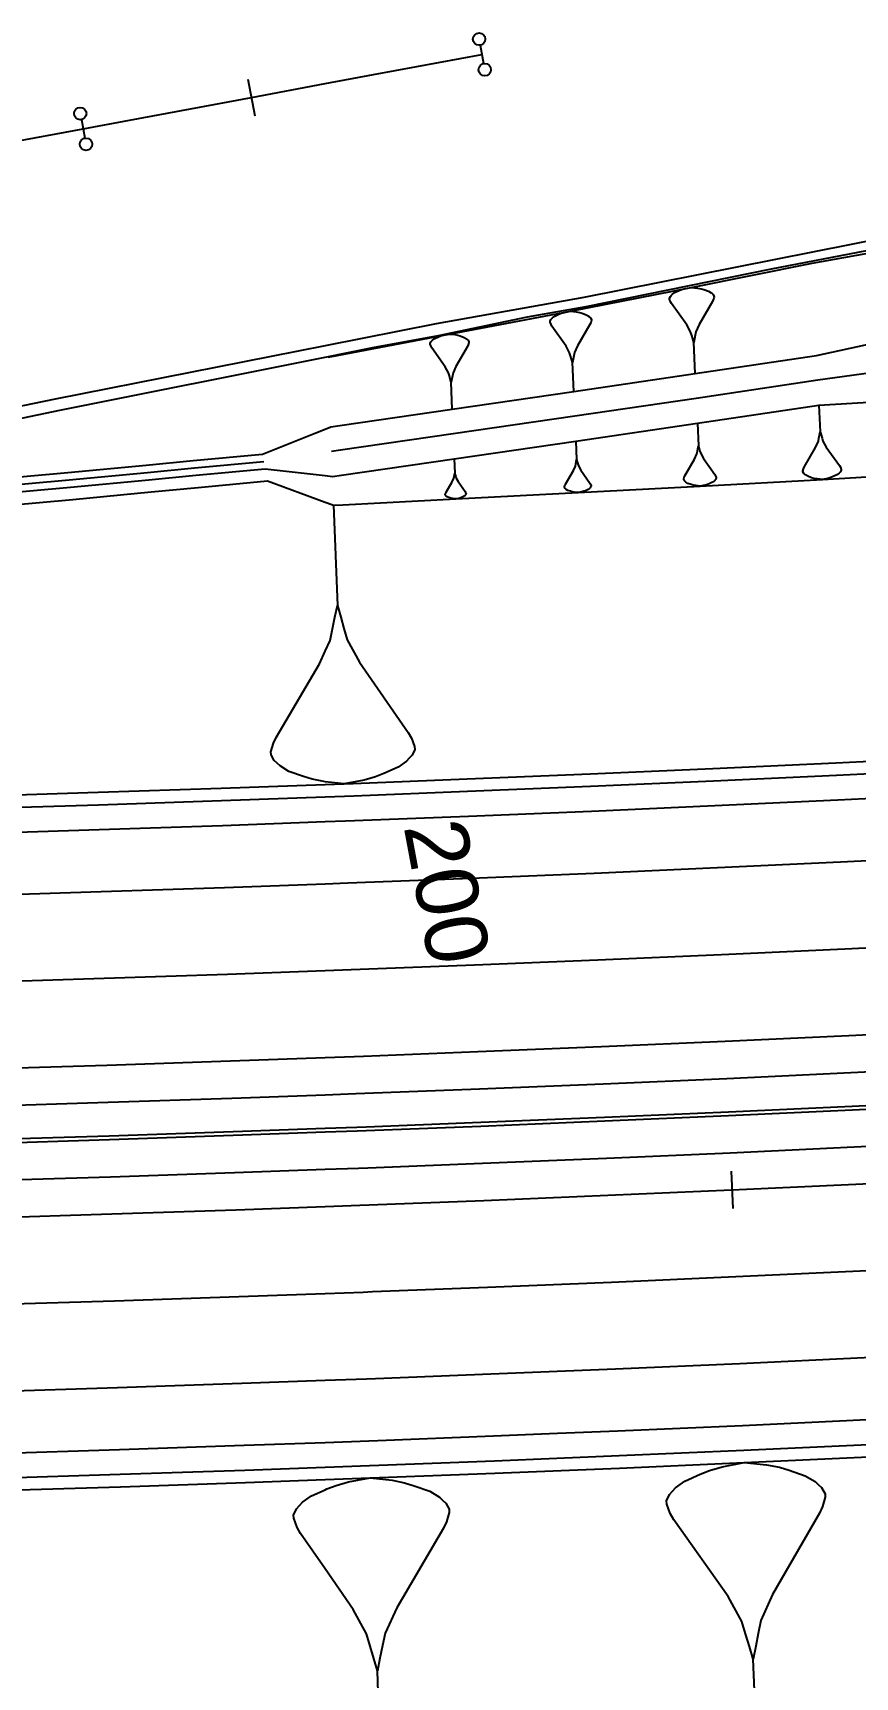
# Model space of a CAD drawing. Extents: x 389565 to 391267, y 804651 to 804848.
# Drawn here: x 390488.2 to 390521.3, y 804690.2 to 804756.4 of the extents above; entities that cross this region are included whole.
import ezdxf
from ezdxf.enums import TextEntityAlignment as Align

# ---------------------------------------------------------------- set-up
doc = ezdxf.new("R2010")
doc.units = 0
doc.layers.get('0').update_dxf_attribs({"linetype": 'CONTINUOUS'})
doc.styles.add('ARIAL', font='ARIAL.FON')

msp = doc.modelspace()

# ---------------------------------------------------------------- linework, layer by layer
at = {"color": 1}
for p, q in [((390506.2452, 804755.9474), (390506.3848, 804755.2006)), ((390490.1818, 804752.9447), (390490.3214, 804752.1978)), ((390500, 804740.4746), (390500.2232, 804740.5641)), ((390497.6817, 804738.383), (390500, 804737.5315)), ((390500, 804738.5997), (390500.2976, 804738.5657))]:
    msp.add_line(p, q, dxfattribs=at)
at = {"color": 3}
for p, q in [((390496.8929, 804754.5757), (390497.1685, 804753.1013)), ((390516.3526, 804710.5595), (390516.42, 804709.061))]:
    msp.add_line(p, q, dxfattribs=at)
at = {"color": 7}
for p, q in [((390513.9728, 804745.8955), (390514.077, 804745.9719)), ((390514.077, 804745.9719), (390514.2528, 804746.0516)), ((390514.2528, 804746.0516), (390514.3586, 804746.0922)), ((390514.3586, 804746.0922), (390514.5002, 804746.1345)), ((390514.5002, 804746.1345), (390514.7493, 804746.1815)), ((390514.7493, 804746.1815), (390515.0015, 804746.157)), ((390515.0015, 804746.157), (390515.1463, 804746.1277)), ((390515.1463, 804746.1277), (390515.2554, 804746.0967)), ((390515.2554, 804746.0967), (390515.4376, 804746.0331)), ((390515.4376, 804746.0331), (390515.5483, 804745.9664)), ((390515.5483, 804745.9664), (390515.5857, 804745.9322)), ((390513.8719, 804745.7474), (390513.9045, 804745.8206)), ((390513.8735, 804745.7116), (390513.8719, 804745.7474)), ((390513.9141, 804745.6058), (390513.8735, 804745.7116)), ((390513.9045, 804745.8206), (390513.9386, 804745.858)), ((390513.9532, 804745.5358), (390513.9141, 804745.6058)), ((390513.9386, 804745.858), (390513.9728, 804745.8955)), ((390514.5663, 804744.6665), (390513.9532, 804745.5358)), ((390515.6002, 804745.6099), (390515.0676, 804744.689)), ((390515.5857, 804745.9322), (390515.6231, 804745.898)), ((390515.6328, 804745.6831), (390515.6002, 804745.6099)), ((390515.6231, 804745.898), (390515.6621, 804745.828)), ((390515.6637, 804745.7922), (390515.6328, 804745.6831)), ((390515.6621, 804745.828), (390515.6637, 804745.7922)), ((390509.0596, 804744.817), (390509.0901, 804744.885)), ((390509.061, 804744.7837), (390509.0596, 804744.817)), ((390509.0986, 804744.6852), (390509.061, 804744.7837)), ((390509.0901, 804744.885), (390509.122, 804744.9197)), ((390509.1347, 804744.62), (390509.0986, 804744.6852)), ((390509.122, 804744.9197), (390509.1539, 804744.9545)), ((390509.1539, 804744.9545), (390509.251, 804745.0253)), ((390509.251, 804745.0253), (390509.4147, 804745.099)), ((390509.4147, 804745.099), (390509.5132, 804745.1366)), ((390509.5132, 804745.1366), (390509.645, 804745.1756)), ((390509.645, 804745.1756), (390509.8768, 804745.2188)), ((390509.8768, 804745.2188), (390510.1114, 804745.1954)), ((390510.1114, 804745.1954), (390510.246, 804745.1677)), ((390510.667, 804744.6851), (390510.1694, 804743.8297)), ((390510.246, 804745.1677), (390510.3474, 804745.1387)), ((390510.3474, 804745.1387), (390510.5167, 804745.0791)), ((390510.5167, 804745.0791), (390510.6195, 804745.0168)), ((390510.6195, 804745.0168), (390510.6542, 804744.9849)), ((390510.6542, 804744.9849), (390510.689, 804744.953)), ((390510.6974, 804744.7531), (390510.667, 804744.6851)), ((390510.689, 804744.953), (390510.7251, 804744.8878)), ((390510.7265, 804744.8545), (390510.6974, 804744.7531)), ((390510.7251, 804744.8878), (390510.7265, 804744.8545)), ((390514.7224, 804744.3865), (390514.5663, 804744.6665)), ((390515.0676, 804744.689), (390514.9373, 804744.3961)), ((390504.232, 804743.9265), (390504.2607, 804743.9902)), ((390504.2607, 804743.9902), (390504.2907, 804744.0227)), ((390504.2907, 804744.0227), (390504.3207, 804744.0551)), ((390504.3207, 804744.0551), (390504.4118, 804744.1213)), ((390504.4118, 804744.1213), (390504.5654, 804744.19)), ((390504.5654, 804744.19), (390504.6578, 804744.2249)), ((390504.6578, 804744.2249), (390504.7814, 804744.2612)), ((390504.7814, 804744.2612), (390504.9987, 804744.3011)), ((390504.9987, 804744.3011), (390505.2185, 804744.2786)), ((390505.2185, 804744.2786), (390505.3446, 804744.2524)), ((390505.3446, 804744.2524), (390505.4395, 804744.2249)), ((390505.4395, 804744.2249), (390505.5981, 804744.1688)), ((390505.5981, 804744.1688), (390505.6943, 804744.1101)), ((390505.6943, 804744.1101), (390505.7267, 804744.0801)), ((390505.7267, 804744.0801), (390505.7592, 804744.0501)), ((390505.7592, 804744.0501), (390505.7929, 804743.9889)), ((390505.7929, 804743.9889), (390505.7942, 804743.9577)), ((390509.7031, 804743.8099), (390509.1347, 804744.62)), ((390514.7647, 804744.2449), (390514.7224, 804744.3865)), ((390514.8069, 804744.1032), (390514.7647, 804744.2449)), ((390514.8492, 804743.9616), (390514.8069, 804744.1032)), ((390514.8785, 804744.1065), (390514.8492, 804743.9616)), ((390514.9056, 804742.7085), (390514.8492, 804743.9616)), ((390514.9079, 804744.2513), (390514.8785, 804744.1065)), ((390514.9373, 804744.3961), (390514.9079, 804744.2513)), ((390504.2333, 804743.8953), (390504.232, 804743.9265)), ((390504.2682, 804743.8029), (390504.2333, 804743.8953)), ((390504.3019, 804743.7417), (390504.2682, 804743.8029)), ((390504.8326, 804742.9812), (390504.3019, 804743.7417)), ((390505.738, 804743.7991), (390505.2697, 804742.9987)), ((390505.7667, 804743.8628), (390505.738, 804743.7991)), ((390505.7942, 804743.9577), (390505.7667, 804743.8628)), ((390509.8476, 804743.5491), (390509.7031, 804743.8099)), ((390509.8866, 804743.4172), (390509.8476, 804743.5491)), ((390509.9256, 804743.2854), (390509.8866, 804743.4172)), ((390510.0199, 804743.4229), (390509.9922, 804743.2882)), ((390510.0475, 804743.5575), (390510.0199, 804743.4229)), ((390510.1694, 804743.8297), (390510.0475, 804743.5575)), ((390504.9675, 804742.7365), (390504.8326, 804742.9812)), ((390505.0037, 804742.6128), (390504.9675, 804742.7365)), ((390505.1548, 804742.744), (390505.1286, 804742.6178)), ((390505.2697, 804742.9987), (390505.1548, 804742.744)), ((390509.9646, 804743.1536), (390509.9256, 804743.2854)), ((390509.9922, 804743.2882), (390509.9646, 804743.1536)), ((390510.0141, 804741.9878), (390509.9646, 804743.1536)), ((390505.0399, 804742.4892), (390505.0037, 804742.6128)), ((390505.0761, 804742.3656), (390505.0399, 804742.4892)), ((390505.1024, 804742.4917), (390505.0761, 804742.3656)), ((390505.1198, 804741.273), (390505.0761, 804742.3656)), ((390505.1286, 804742.6178), (390505.1024, 804742.4917)), ((390519.8892, 804741.4374), (390519.9406, 804740.3561)), ((390514.9955, 804740.7105), (390515.0367, 804739.7949)), ((390510.099, 804739.9896), (390510.1309, 804739.2397)), ((390519.8655, 804739.981), (390519.8905, 804740.106)), ((390519.8905, 804740.106), (390519.9156, 804740.2311)), ((390519.9156, 804740.2311), (390519.9406, 804740.3561)), ((390519.9406, 804740.3561), (390519.9773, 804740.234)), ((390519.9773, 804740.234), (390520.0141, 804740.1119)), ((390520.0141, 804740.1119), (390520.0509, 804739.9898)), ((390520.0509, 804739.9898), (390520.1862, 804739.7485)), ((390514.8772, 804739.2635), (390514.9724, 804739.4775)), ((390514.9724, 804739.4775), (390514.9938, 804739.5833)), ((390514.9938, 804739.5833), (390515.0153, 804739.6891)), ((390515.0153, 804739.6891), (390515.0367, 804739.7949)), ((390515.0367, 804739.7949), (390515.0676, 804739.6915)), ((390515.0676, 804739.6915), (390515.0985, 804739.588)), ((390515.0985, 804739.588), (390515.1293, 804739.4845)), ((390515.1293, 804739.4845), (390515.2434, 804739.28)), ((390519.2961, 804738.9322), (390519.7537, 804739.728)), ((390519.7537, 804739.728), (390519.8655, 804739.981)), ((390520.1862, 804739.7485), (390520.7172, 804738.9997)), ((390505.1998, 804739.2746), (390505.2231, 804738.6905)), ((390505.2091, 804738.6231), (390505.2231, 804738.6905)), ((390505.2231, 804738.6905), (390505.2425, 804738.6244)), ((390509.6791, 804738.2547), (390509.9992, 804738.8049)), ((390509.9992, 804738.8049), (390510.0776, 804738.9799)), ((390510.0776, 804738.9799), (390510.0954, 804739.0665)), ((390510.0954, 804739.0665), (390510.1131, 804739.1531)), ((390510.1131, 804739.1531), (390510.1309, 804739.2397)), ((390510.1309, 804739.2397), (390510.156, 804739.1549)), ((390510.156, 804739.1549), (390510.1811, 804739.0701)), ((390510.1811, 804739.0701), (390510.2061, 804738.9854)), ((390510.2061, 804738.9854), (390510.2991, 804738.8176)), ((390510.2991, 804738.8176), (390510.6647, 804738.2966)), ((390514.4881, 804738.5907), (390514.8772, 804739.2635)), ((390515.2434, 804739.28), (390515.6914, 804738.6448)), ((390519.2416, 804738.7748), (390519.2681, 804738.8689)), ((390519.2431, 804738.7439), (390519.2416, 804738.7748)), ((390519.2769, 804738.6836), (390519.2431, 804738.7439)), ((390519.2681, 804738.8689), (390519.2961, 804738.9322)), ((390519.3093, 804738.6541), (390519.2769, 804738.6836)), ((390520.701, 804738.6893), (390520.6112, 804738.6231)), ((390520.7304, 804738.7216), (390520.701, 804738.6893)), ((390520.7172, 804738.9997), (390520.751, 804738.9394)), ((390520.7598, 804738.754), (390520.7304, 804738.7216)), ((390520.751, 804738.9394), (390520.7863, 804738.8482)), ((390520.7878, 804738.8173), (390520.7598, 804738.754)), ((390520.7863, 804738.8482), (390520.7878, 804738.8173)), ((390504.8694, 804737.9242), (390505.1197, 804738.3521)), ((390505.1197, 804738.3521), (390505.1811, 804738.4882)), ((390505.1811, 804738.4882), (390505.1951, 804738.5557)), ((390505.1951, 804738.5557), (390505.2091, 804738.6231)), ((390505.2425, 804738.6244), (390505.2619, 804738.5583)), ((390505.2619, 804738.5583), (390505.2812, 804738.4923)), ((390505.2812, 804738.4923), (390505.3533, 804738.3614)), ((390505.3533, 804738.3614), (390505.637, 804737.9549)), ((390509.6409, 804738.1458), (390509.6595, 804738.2109)), ((390509.6418, 804738.1243), (390509.6409, 804738.1458)), ((390509.665, 804738.0824), (390509.6418, 804738.1243)), ((390509.6595, 804738.2109), (390509.6791, 804738.2547)), ((390509.6873, 804738.0619), (390509.665, 804738.0824)), ((390509.7097, 804738.0414), (390509.6873, 804738.0619)), ((390509.7758, 804738.0013), (390509.7097, 804738.0414)), ((390509.8847, 804737.963), (390509.7758, 804738.0013)), ((390510.5899, 804738.0359), (390510.4846, 804737.9885)), ((390510.6523, 804738.0814), (390510.5899, 804738.0359)), ((390510.6728, 804738.1038), (390510.6523, 804738.0814)), ((390510.6647, 804738.2966), (390510.6879, 804738.2546)), ((390510.6934, 804738.1261), (390510.6728, 804738.1038)), ((390510.6879, 804738.2546), (390510.7121, 804738.1913)), ((390510.713, 804738.1699), (390510.6934, 804738.1261)), ((390510.7121, 804738.1913), (390510.713, 804738.1699)), ((390514.4416, 804738.4575), (390514.4642, 804738.5372)), ((390514.4428, 804738.4314), (390514.4416, 804738.4575)), ((390514.4713, 804738.3802), (390514.4428, 804738.4314)), ((390514.4642, 804738.5372), (390514.4881, 804738.5907)), ((390514.4986, 804738.3553), (390514.4713, 804738.3802)), ((390514.526, 804738.3303), (390514.4986, 804738.3553)), ((390514.6068, 804738.2815), (390514.526, 804738.3303)), ((390514.74, 804738.2351), (390514.6068, 804738.2815)), ((390514.8196, 804738.2124), (390514.74, 804738.2351)), ((390514.9254, 804738.191), (390514.8196, 804738.2124)), ((390515.1097, 804738.1731), (390514.9254, 804738.191)), ((390515.2917, 804738.2075), (390515.1097, 804738.1731)), ((390515.3951, 804738.2383), (390515.2917, 804738.2075)), ((390515.4724, 804738.268), (390515.3951, 804738.2383)), ((390515.6009, 804738.3262), (390515.4724, 804738.268)), ((390515.677, 804738.3821), (390515.6009, 804738.3262)), ((390515.702, 804738.4094), (390515.677, 804738.3821)), ((390515.6914, 804738.6448), (390515.7199, 804738.5937)), ((390515.7269, 804738.4367), (390515.702, 804738.4094)), ((390515.7199, 804738.5937), (390515.7496, 804738.5164)), ((390515.7508, 804738.4902), (390515.7269, 804738.4367)), ((390515.7496, 804738.5164), (390515.7508, 804738.4902)), ((390519.3417, 804738.6247), (390519.3093, 804738.6541)), ((390519.4373, 804738.5673), (390519.3417, 804738.6247)), ((390519.5947, 804738.5129), (390519.4373, 804738.5673)), ((390519.6888, 804738.4864), (390519.5947, 804738.5129)), ((390519.8139, 804738.4614), (390519.6888, 804738.4864)), ((390520.0316, 804738.4407), (390519.8139, 804738.4614)), ((390520.2464, 804738.4819), (390520.0316, 804738.4407)), ((390520.3685, 804738.5187), (390520.2464, 804738.4819)), ((390520.4597, 804738.554), (390520.3685, 804738.5187)), ((390520.6112, 804738.6231), (390520.4597, 804738.554)), ((390500.3412, 804737.4064), (390500.493, 804733.3557)), ((390504.8393, 804737.8394), (390504.854, 804737.8902)), ((390504.84, 804737.8227), (390504.8393, 804737.8394)), ((390504.858, 804737.79), (390504.84, 804737.8227)), ((390504.854, 804737.8902), (390504.8694, 804737.9242)), ((390504.8754, 804737.774), (390504.858, 804737.79)), ((390504.8927, 804737.758), (390504.8754, 804737.774)), ((390504.9441, 804737.7266), (390504.8927, 804737.758)), ((390505.0289, 804737.6966), (390504.9441, 804737.7266)), ((390505.0796, 804737.6819), (390505.0289, 804737.6966)), ((390505.147, 804737.6679), (390505.0796, 804737.6819)), ((390505.2645, 804737.6559), (390505.147, 804737.6679)), ((390505.3807, 804737.6772), (390505.2645, 804737.6559)), ((390505.4468, 804737.6966), (390505.3807, 804737.6772)), ((390505.4962, 804737.7153), (390505.4468, 804737.6966)), ((390505.5783, 804737.752), (390505.4962, 804737.7153)), ((390505.627, 804737.7874), (390505.5783, 804737.752)), ((390505.643, 804737.8047), (390505.627, 804737.7874)), ((390505.637, 804737.9549), (390505.655, 804737.9222)), ((390505.659, 804737.8221), (390505.643, 804737.8047)), ((390505.655, 804737.9222), (390505.6737, 804737.8728)), ((390505.6744, 804737.8561), (390505.659, 804737.8221)), ((390505.6737, 804737.8728), (390505.6744, 804737.8561)), ((390509.9499, 804737.9443), (390509.8847, 804737.963)), ((390510.0365, 804737.9265), (390509.9499, 804737.9443)), ((390510.1874, 804737.9114), (390510.0365, 804737.9265)), ((390510.3364, 804737.9392), (390510.1874, 804737.9114)), ((390510.4212, 804737.9643), (390510.3364, 804737.9392)), ((390510.4846, 804737.9885), (390510.4212, 804737.9643)), ((390500.2963, 804732.4211), (390500.3947, 804732.8884)), ((390500.3947, 804732.8884), (390500.493, 804733.3557)), ((390500.493, 804733.3557), (390500.6261, 804732.8971)), ((390500.6261, 804732.8971), (390500.7592, 804732.4384)), ((390500.1979, 804731.9538), (390500.2963, 804732.4211)), ((390500.7592, 804732.4384), (390500.8923, 804731.9798)), ((390499.7697, 804731.0106), (390500, 804731.5179)), ((390500, 804731.5179), (390500.1979, 804731.9538)), ((390500.8923, 804731.9798), (390501.39, 804731.0713)), ((390498.0264, 804728.0478), (390499.7697, 804731.0106)), ((390501.39, 804731.0713), (390503.3502, 804728.2474)), ((390503.3502, 804728.2474), (390503.4747, 804728.0203)), ((390497.8167, 804727.4604), (390497.9194, 804727.812)), ((390497.821, 804727.3447), (390497.8167, 804727.4604)), ((390497.9194, 804727.812), (390498.0264, 804728.0478)), ((390503.4747, 804728.0203), (390503.6034, 804727.6774)), ((390503.6077, 804727.5617), (390503.5007, 804727.3258)), ((390503.6034, 804727.6774), (390503.6077, 804727.5617)), ((390497.9454, 804727.1175), (390497.821, 804727.3447)), ((390498.0655, 804727.0061), (390497.9454, 804727.1175)), ((390498.1856, 804726.8948), (390498.0655, 804727.0061)), ((390498.5414, 804726.6763), (390498.1856, 804726.8948)), ((390502.9394, 804726.8412), (390502.3694, 804726.588)), ((390503.2779, 804727.0857), (390502.9394, 804726.8412)), ((390503.3893, 804727.2058), (390503.2779, 804727.0857)), ((390503.5007, 804727.3258), (390503.3893, 804727.2058)), ((390499.1288, 804726.4665), (390498.5414, 804726.6763)), ((390499.4803, 804726.3638), (390499.1288, 804726.4665)), ((390499.9476, 804726.2654), (390499.4803, 804726.3638)), ((390500, 804726.2599), (390499.9476, 804726.2654)), ((390500.7621, 804726.1801), (390500, 804726.2599)), ((390501.5679, 804726.3262), (390500.7621, 804726.1801)), ((390502.0265, 804726.4593), (390501.5679, 804726.3262)), ((390502.3694, 804726.588), (390502.0265, 804726.4593)), ((390514.4832, 804698.0736), (390515.1102, 804698.3578)), ((390515.1102, 804698.3578), (390515.4876, 804698.5028)), ((390515.4876, 804698.5028), (390515.9927, 804698.6535)), ((390515.9927, 804698.6535), (390516.8809, 804698.8214)), ((390516.8809, 804698.8214), (390517.7806, 804698.7339)), ((390517.7806, 804698.7339), (390518.2972, 804698.6292)), ((390518.2972, 804698.6292), (390518.6861, 804698.5188)), ((390518.6861, 804698.5188), (390519.3361, 804698.2921)), ((390519.3361, 804698.2921), (390519.7308, 804698.0539)), ((390499.4539, 804697.4839), (390500, 804697.7265)), ((390500, 804697.7265), (390500.0711, 804697.758)), ((390500.0711, 804697.758), (390500.4423, 804697.8974)), ((390500.4423, 804697.8974), (390500.9388, 804698.0415)), ((390500.9388, 804698.0415), (390501.8113, 804698.1997)), ((390501.8113, 804698.1997), (390502.6931, 804698.1073)), ((390502.6931, 804698.1073), (390503.1991, 804698.0008)), ((390503.1991, 804698.0008), (390503.5797, 804697.8896)), ((390503.5797, 804697.8896), (390504.2156, 804697.6625)), ((390504.2156, 804697.6625), (390504.6009, 804697.426)), ((390513.8676, 804697.5341), (390513.9896, 804697.6675)), ((390513.9896, 804697.6675), (390514.1116, 804697.801)), ((390514.1116, 804697.801), (390514.4832, 804698.0736)), ((390519.7308, 804698.0539), (390519.8642, 804697.9319)), ((390519.8642, 804697.9319), (390519.9977, 804697.81)), ((390519.9977, 804697.81), (390520.1369, 804697.5603)), ((390498.7303, 804696.7039), (390498.8462, 804696.9592)), ((390498.8462, 804696.9592), (390498.9668, 804697.0892)), ((390498.9668, 804697.0892), (390499.0874, 804697.2192)), ((390499.0874, 804697.2192), (390499.4539, 804697.4839)), ((390504.6009, 804697.426), (390504.7309, 804697.3054)), ((390504.7309, 804697.3054), (390504.8609, 804697.1847)), ((390504.8609, 804697.1847), (390504.9957, 804696.9388)), ((390504.9957, 804696.9388), (390505.0003, 804696.8135)), ((390513.7514, 804697.2729), (390513.8676, 804697.5341)), ((390513.7572, 804697.1452), (390513.7514, 804697.2729)), ((390513.9021, 804696.7678), (390513.7572, 804697.1452)), ((390520.0322, 804697.0437), (390519.916, 804696.7826)), ((390520.1426, 804697.4326), (390520.0322, 804697.0437)), ((390520.1369, 804697.5603), (390520.1426, 804697.4326)), ((390498.735, 804696.5786), (390498.7303, 804696.7039)), ((390498.8744, 804696.2074), (390498.735, 804696.5786)), ((390504.8891, 804696.4329), (390504.7732, 804696.1776)), ((390505.0003, 804696.8135), (390504.8891, 804696.4329)), ((390514.0413, 804696.5181), (390513.9021, 804696.7678)), ((390516.2284, 804693.4174), (390514.0413, 804696.5181)), ((390519.916, 804696.7826), (390518.0163, 804693.4979)), ((390499.0091, 804695.9614), (390498.8744, 804696.2074)), ((390500, 804694.5339), (390499.0091, 804695.9614)), ((390504.7732, 804696.1776), (390502.8858, 804692.9697)), ((390501.1315, 804692.9039), (390500, 804694.5339)), ((390502.8858, 804692.9697), (390502.4221, 804691.9485)), ((390516.7852, 804692.4187), (390516.2284, 804693.4174)), ((390518.0163, 804693.4979), (390517.5515, 804692.4532)), ((390501.6703, 804691.9203), (390501.1315, 804692.9039)), ((390516.9359, 804691.9136), (390516.7852, 804692.4187)), ((390517.5515, 804692.4532), (390517.4467, 804691.9366)), ((390501.8144, 804691.4237), (390501.6703, 804691.9203)), ((390502.4221, 804691.9485), (390502.3156, 804691.4425)), ((390517.0866, 804691.4085), (390516.9359, 804691.9136)), ((390517.4467, 804691.9366), (390517.342, 804691.42)), ((390501.9585, 804690.9272), (390501.8144, 804691.4237)), ((390502.3156, 804691.4425), (390502.2091, 804690.9366)), ((390517.2373, 804690.9034), (390517.0866, 804691.4085)), ((390517.342, 804691.42), (390517.2373, 804690.9034)), ((390502.1026, 804690.4307), (390501.9585, 804690.9272)), ((390502.2091, 804690.9366), (390502.1026, 804690.4307)), ((390502.267, 804686.0449), (390502.1026, 804690.4307)), ((390517.4385, 804686.4336), (390517.2373, 804690.9034))]:
    msp.add_line(p, q, dxfattribs=at)
at = {"color": 3, "linetype": 'CONTINUOUS'}
for points in [[(390500, 804754.3935), (390501.9455, 804754.7572), (390506.315, 804755.574)], [(390400, 804740.3914), (390402.9947, 804740.6439), (390407.9746, 804741.0917), (390412.9519, 804741.5672), (390417.9265, 804742.0703), (390422.8983, 804742.6011), (390424.9174, 804742.8246), (390427.867, 804743.1594), (390432.8325, 804743.7454), (390437.7948, 804744.3589), (390442.7535, 804745), (390447.7086, 804745.6686), (390452.6599, 804746.3647), (390457.6072, 804747.0884), (390462.5505, 804747.8395), (390467.4895, 804748.618), (390472.4241, 804749.424), (390477.3541, 804750.2574), (390482.2795, 804751.1182), (390487.2, 804752.0063), (390490.2516, 804752.5713), (390492.1158, 804752.9198), (390497.0307, 804753.8385), (390500, 804754.3935)], [(390500, 804709.1413), (390501.3991, 804709.192), (390501.7705, 804709.206), (390506.3954, 804709.3856), (390511.3911, 804709.5917), (390516.3863, 804709.8103), (390521.381, 804710.0413), (390526.375, 804710.2849), (390531.3685, 804710.5409), (390536.3613, 804710.8094), (390536.4195, 804710.8127), (390541.3534, 804711.0904), (390546.3447, 804711.3839), (390551.3354, 804711.6899), (390556.3252, 804712.0083), (390561.3143, 804712.3392), (390566.3024, 804712.6826), (390571.2898, 804713.0384), (390576.2762, 804713.4067), (390581.2617, 804713.7875), (390586.2462, 804714.1808), (390591.2297, 804714.5865), (390596.2122, 804715.0046), (390600, 804715.332)], [(390400, 804707.9638), (390401.4173, 804707.9443), (390405.436, 804707.898), (390406.417, 804707.8879), (390411.4168, 804707.8441), (390416.4167, 804707.8127), (390421.4167, 804707.7938), (390426.4167, 804707.7875), (390431.4166, 804707.7936), (390436.4166, 804707.8123), (390441.4165, 804707.8434), (390446.4163, 804707.8871), (390451.416, 804707.9432), (390456.4155, 804708.0119), (390461.4149, 804708.093), (390466.414, 804708.1866), (390471.4129, 804708.2928), (390476.4115, 804708.4114), (390481.4097, 804708.5426), (390486.4077, 804708.6862), (390491.4052, 804708.8423), (390496.4024, 804709.0109), (390500, 804709.1413)]]:
    msp.add_lwpolyline(points, dxfattribs=at)
at = {"color": 7, "linetype": 'CONTINUOUS'}
for points in [[(390544.274, 804752.49), (390510.413, 804745.773), (390504.469, 804744.717), (390500, 804743.8328)], [(390500.1175, 804743.3723), (390500.4805, 804743.4404), (390504.9987, 804744.3011), (390509.8768, 804745.2188), (390514.7493, 804746.1815), (390519.6174, 804747.1568), (390524.4867, 804748.0363), (390529.3508, 804748.9522), (390534.2129, 804749.846), (390534.2696, 804749.8563), (390539.0724, 804750.7293)], [(390539.3915, 804745.1848), (390534.5647, 804744.4968), (390534.5077, 804744.4888), (390529.6215, 804743.7987), (390524.7329, 804743.1145), (390519.8417, 804742.4362), (390514.9506, 804741.7095), (390510.0566, 804740.9887), (390505.1598, 804740.2738), (390500.6245, 804739.6173), (390500.2602, 804739.5649)], [(390500, 804743.8328), (390489.12, 804741.68), (390471.462, 804738.038)], [(390500.2977, 804738.5652), (390500.6622, 804738.6177), (390505.1998, 804739.2747), (390510.099, 804739.9899), (390514.9955, 804740.7106), (390519.8892, 804741.437), (390524.8022, 804741.7289), (390529.7146, 804742.0264), (390534.6266, 804742.3297), (390534.6839, 804742.3332), (390539.538, 804742.6386)], [(390469.8072, 804737.1039), (390474.4155, 804737.4411), (390479.4888, 804737.8395), (390484.5623, 804738.2665), (390489.6358, 804738.7221), (390492.7848, 804739.0193), (390494.6806, 804739.199), (390497.4795, 804739.4642)], [(390469.8549, 804736.8078), (390474.4647, 804737.1451), (390479.5396, 804737.5438), (390484.6147, 804737.9711), (390489.6899, 804738.427), (390492.8399, 804738.7244), (390494.7357, 804738.9041), (390497.5347, 804739.1693)], [(390469.9026, 804736.5116), (390474.5139, 804736.8492), (390479.5904, 804737.2481), (390484.6672, 804737.6757), (390489.744, 804738.1319), (390492.8951, 804738.4295), (390494.7909, 804738.6092), (390497.5898, 804738.8744)], [(390500.3412, 804737.4064), (390500.7071, 804737.4247), (390505.2645, 804737.6559), (390510.1874, 804737.9114), (390515.1097, 804738.1731), (390520.0316, 804738.4407), (390524.9521, 804738.7325)], [(390500, 804722.1498), (390500.912, 804722.1829), (390501.281, 804722.1968), (390505.8758, 804722.3752), (390510.839, 804722.58), (390515.8018, 804722.7971), (390520.764, 804723.0267), (390525.7256, 804723.2687), (390530.6866, 804723.523), (390535.6469, 804723.7898), (390535.7048, 804723.793), (390540.6065, 804724.069), (390541.9686, 804724.1478)], [(390400, 804720.965), (390401.5801, 804720.9432), (390405.5727, 804720.8973), (390406.5473, 804720.8873), (390411.5146, 804720.8437), (390416.482, 804720.8125), (390421.4494, 804720.7938), (390426.4169, 804720.7875), (390431.3844, 804720.7936), (390436.3519, 804720.8121), (390441.3193, 804720.8431), (390446.2866, 804720.8864), (390451.2538, 804720.9422), (390456.2208, 804721.0104), (390461.1877, 804721.091), (390466.1543, 804721.1841), (390471.1207, 804721.2895), (390476.0868, 804721.4074), (390481.0526, 804721.5376), (390486.018, 804721.6803), (390490.9831, 804721.8354), (390495.9478, 804722.003), (390500, 804722.1498)], [(390500, 804718.6475), (390501.0431, 804718.6853), (390501.4128, 804718.6992), (390506.0157, 804718.878), (390510.9877, 804719.0831), (390515.9592, 804719.3007), (390520.9301, 804719.5306), (390525.9004, 804719.773), (390530.8702, 804720.0278), (390535.8392, 804720.2951), (390535.8972, 804720.2983), (390540.8076, 804720.5748), (390541.6455, 804720.6231)], [(390400, 804717.4647), (390401.5363, 804717.4435), (390405.5359, 804717.3975), (390406.5122, 804717.3874), (390411.4882, 804717.3438), (390416.4644, 804717.3126), (390421.4406, 804717.2938), (390426.4169, 804717.2875), (390431.3931, 804717.2936), (390436.3693, 804717.3122), (390441.3455, 804717.3432), (390446.3215, 804717.3866), (390451.2975, 804717.4425), (390456.2732, 804717.5108), (390461.2488, 804717.5916), (390466.2242, 804717.6848), (390471.1993, 804717.7904), (390476.1742, 804717.9085), (390481.1487, 804718.039), (390486.1229, 804718.1819), (390491.0967, 804718.3373), (390496.0702, 804718.5051), (390500, 804718.6475)], [(390500, 804715.1452), (390501.1743, 804715.1878), (390501.5446, 804715.2017), (390506.1555, 804715.3808), (390511.1363, 804715.5863), (390516.1165, 804715.8042), (390521.0962, 804716.0346), (390526.0753, 804716.2774), (390531.0538, 804716.5327), (390536.0316, 804716.8004), (390536.0896, 804716.8036), (390541.0087, 804717.0805), (390541.3224, 804717.0986)], [(390400, 804713.9643), (390401.4924, 804713.9438), (390405.4991, 804713.8976), (390406.4771, 804713.8876), (390411.4619, 804713.8439), (390416.4468, 804713.8126), (390421.4318, 804713.7938), (390426.4168, 804713.7875), (390431.4018, 804713.7936), (390436.3867, 804713.8122), (390441.3716, 804713.8433), (390446.3564, 804713.8868), (390451.3411, 804713.9428), (390456.3257, 804714.0112), (390461.31, 804714.0921), (390466.2941, 804714.1854), (390471.278, 804714.2913), (390476.2616, 804714.4095), (390481.2449, 804714.5403), (390486.2278, 804714.6835), (390491.2104, 804714.8391), (390496.1926, 804715.0072), (390500, 804715.1452)], [(390500, 804709.1413), (390501.3991, 804709.192), (390501.7705, 804709.206), (390506.3954, 804709.3856), (390511.3911, 804709.5917), (390516.3863, 804709.8103), (390521.381, 804710.0413), (390526.375, 804710.2849), (390531.3685, 804710.5409), (390536.3613, 804710.8094), (390536.4195, 804710.8127), (390540.7686, 804711.0569)], [(390400, 804707.9638), (390401.4173, 804707.9443), (390405.436, 804707.898), (390406.417, 804707.8879), (390411.4168, 804707.8441), (390416.4167, 804707.8127), (390421.4167, 804707.7938), (390426.4167, 804707.7875), (390431.4166, 804707.7936), (390436.4166, 804707.8123), (390441.4165, 804707.8434), (390446.4163, 804707.8871), (390451.416, 804707.9432), (390456.4155, 804708.0119), (390461.4149, 804708.093), (390466.414, 804708.1866), (390471.4129, 804708.2928), (390476.4115, 804708.4114), (390481.4097, 804708.5426), (390486.4077, 804708.6862), (390491.4052, 804708.8423), (390496.4024, 804709.0109), (390500, 804709.1413)], [(390500, 804705.639), (390501.5303, 804705.6945), (390501.9023, 804705.7085), (390506.5352, 804705.8884), (390511.5397, 804706.0949), (390516.5437, 804706.3138), (390521.5471, 804706.5453), (390526.5499, 804706.7893), (390531.5521, 804707.0457), (390536.5536, 804707.3147), (390536.612, 804707.3179), (390540.4455, 804707.5327)], [(390400, 804704.4634), (390401.3735, 804704.4445), (390405.3992, 804704.3982), (390406.3819, 804704.3881), (390411.3905, 804704.3442), (390416.3991, 804704.3127), (390421.4078, 804704.2939), (390426.4166, 804704.2875), (390431.4253, 804704.2936), (390436.434, 804704.3123), (390441.4427, 804704.3435), (390446.4512, 804704.3872), (390451.4597, 804704.4435), (390456.468, 804704.5123), (390461.476, 804704.5935), (390466.4839, 804704.6873), (390471.4915, 804704.7937), (390476.4989, 804704.9125), (390481.5059, 804705.0439), (390486.5126, 804705.1878), (390491.5189, 804705.3441), (390496.5248, 804705.5131), (390500, 804705.639)], [(390500, 804702.1367), (390501.6614, 804702.1969), (390502.0341, 804702.2109), (390506.6751, 804702.3912), (390511.6884, 804702.598), (390516.7011, 804702.8174), (390521.7132, 804703.0492), (390526.7248, 804703.2936), (390531.7357, 804703.5506), (390536.7459, 804703.82), (390536.8044, 804703.8232), (390540.1225, 804704.0087)], [(390400, 804700.9631), (390401.3297, 804700.9448), (390405.3625, 804700.8984), (390406.3468, 804700.8883), (390411.3641, 804700.8442), (390416.3815, 804700.8128), (390421.399, 804700.7939), (390426.4165, 804700.7875), (390431.434, 804700.7937), (390436.4515, 804700.8124), (390441.4689, 804700.8436), (390446.4862, 804700.8874), (390451.5034, 804700.9438), (390456.5204, 804701.0126), (390461.5372, 804701.0941), (390466.5538, 804701.188), (390471.5702, 804701.2946), (390476.5863, 804701.4136), (390481.6021, 804701.5452), (390486.6175, 804701.6893), (390491.6325, 804701.846), (390496.6472, 804702.0152), (390500, 804702.1367)]]:
    msp.add_lwpolyline(points, dxfattribs=at)
at = {"color": 252, "linetype": 'CONTINUOUS'}
for points in [[(390500, 804743.3729), (390501.92, 804743.756), (390504.561, 804744.245), (390508.147, 804744.997), (390510.518, 804745.405), (390517.982, 804746.925), (390525.379, 804748.353), (390534.161, 804750.065), (390541.03, 804751.396), (390543.395, 804751.856), (390544.238, 804751.958)], [(390469.7092, 804737.1223), (390471.643, 804737.544), (390489.312, 804741.24), (390500, 804743.3729)]]:
    msp.add_lwpolyline(points, dxfattribs=at)
at = {"color": 1, "linetype": 'CONTINUOUS'}
for points in [[(390500.2229, 804740.5636), (390500.587, 804740.6161), (390505.1198, 804741.2732), (390510.014, 804741.9882), (390514.9055, 804742.7087), (390519.7944, 804743.4346), (390524.6635, 804744.5005), (390529.5283, 804745.5717), (390534.3888, 804746.6482), (390534.4455, 804746.6608), (390539.2451, 804747.73)], [(390497.4795, 804739.4642), (390499.5616, 804740.2989), (390500, 804740.4746)], [(390497.5898, 804738.8744), (390499.8766, 804738.6137), (390500, 804738.5997)], [(390400, 804731.1742), (390403.8192, 804731.18), (390408.8903, 804731.2159), (390413.9634, 804731.2803), (390419.0384, 804731.3731), (390424.1152, 804731.4943), (390426.1783, 804731.5517), (390429.1934, 804731.644), (390434.2731, 804731.8221), (390439.354, 804732.0288), (390444.4272, 804732.3304), (390449.5006, 804732.6605), (390454.5139, 804733.4381), (390459.5224, 804734.2436), (390464.526, 804735.0768), (390469.5245, 804735.9377), (390469.9821, 804736.0179), (390474.5958, 804736.3559), (390479.6751, 804736.7554), (390484.7547, 804737.1834), (390489.8342, 804737.6401), (390492.9869, 804737.938), (390494.8827, 804738.1177), (390497.6817, 804738.383)], [(390500, 804737.5315), (390500.0848, 804737.5003), (390500.3414, 804737.406)], [(390500, 804726.1525), (390500.7621, 804726.1801), (390501.1304, 804726.1939), (390505.7159, 804726.372), (390510.6692, 804726.5764), (390515.6219, 804726.7931), (390520.5741, 804727.0222), (390525.5258, 804727.2637), (390530.4767, 804727.5175), (390535.4271, 804727.7838), (390535.4848, 804727.7869), (390540.3768, 804728.0624), (390542.3378, 804728.1762)], [(390500, 804725.6521), (390500.7808, 804725.6804), (390501.1492, 804725.6943), (390505.7359, 804725.8724), (390510.6904, 804726.0768), (390515.6444, 804726.2936), (390520.5979, 804726.5228), (390525.5507, 804726.7643), (390530.5292, 804726.5189), (390535.482, 804726.7853), (390535.5398, 804726.7885), (390540.4342, 804727.064), (390540.9294, 804727.0926)], [(390400, 804724.9654), (390401.6302, 804724.9429), (390405.6147, 804724.897), (390406.5873, 804724.8871), (390411.5446, 804724.8436), (390416.502, 804724.8125), (390421.4595, 804724.7938), (390426.417, 804724.7875), (390431.3745, 804724.7936), (390436.332, 804724.8121), (390441.2894, 804724.843), (390446.2467, 804724.8862), (390451.2039, 804724.9419), (390456.1609, 804725.01), (390461.1177, 804725.0904), (390466.0744, 804725.1833), (390471.0308, 804725.2885), (390475.9869, 804725.4061), (390480.9426, 804725.5361), (390485.8981, 804725.6785), (390490.8532, 804725.8333), (390495.8079, 804726.0005), (390500, 804726.1525)], [(390400, 804724.4653), (390401.6239, 804724.443), (390405.6095, 804724.3971), (390406.5823, 804724.3871), (390411.5409, 804724.3436), (390416.4995, 804724.3125), (390421.4583, 804724.2938), (390426.417, 804724.2875), (390431.3757, 804724.2936), (390436.3345, 804724.3121), (390441.2931, 804724.343), (390446.2517, 804724.3863), (390451.2101, 804724.4419), (390456.1684, 804724.51), (390461.1265, 804724.5905), (390466.0844, 804724.6834), (390471.042, 804724.7886), (390475.9993, 804724.9063), (390480.9564, 804725.0363), (390485.9131, 804725.1788), (390490.8694, 804725.3336), (390495.8253, 804725.5008), (390500, 804725.6521)], [(390500, 804712.2934), (390501.2811, 804712.3398), (390501.6519, 804712.3537), (390506.2695, 804712.5331), (390511.2573, 804712.7389), (390516.2447, 804712.9571), (390521.2315, 804713.1878), (390526.2177, 804713.431), (390531.2032, 804713.6866), (390536.1882, 804713.9547), (390536.2463, 804713.9579), (390541.0593, 804714.2287)], [(390500, 804712.1433), (390501.2867, 804712.1899), (390501.6575, 804712.2039), (390506.2754, 804712.3832), (390511.2637, 804712.589), (390516.2514, 804712.8072), (390521.2386, 804713.038), (390526.2252, 804713.2811), (390531.2111, 804713.5368), (390536.1964, 804713.8049), (390536.2546, 804713.8081), (390541.0455, 804714.0777)], [(390400, 804711.1141), (390401.4567, 804711.094), (390405.4691, 804711.0478), (390406.4486, 804711.0377), (390411.4405, 804710.994), (390416.4325, 804710.9627), (390421.4246, 804710.9438), (390426.4167, 804710.9375), (390431.4088, 804710.9436), (390436.4009, 804710.9622), (390441.393, 804710.9933), (390446.3849, 804711.0369), (390451.3767, 804711.093), (390456.3683, 804711.1615), (390461.3598, 804711.2425), (390466.3511, 804711.336), (390471.3421, 804711.442), (390476.3328, 804711.5604), (390481.3232, 804711.6914), (390486.3133, 804711.8348), (390491.3029, 804711.9906), (390496.2922, 804712.159), (390500, 804712.2934)], [(390400, 804710.9641), (390401.4549, 804710.944), (390405.4676, 804710.8978), (390406.4471, 804710.8878), (390411.4394, 804710.844), (390416.4318, 804710.8127), (390421.4242, 804710.7938), (390426.4167, 804710.7875), (390431.4092, 804710.7936), (390436.4017, 804710.8122), (390441.3941, 804710.8433), (390446.3864, 804710.8869), (390451.3786, 804710.943), (390456.3706, 804711.0115), (390461.3624, 804711.0925), (390466.3541, 804711.186), (390471.3454, 804711.292), (390476.3365, 804711.4105), (390481.3273, 804711.5414), (390486.3177, 804711.6848), (390491.3078, 804711.8407), (390496.2975, 804712.0091), (390500, 804712.1433)], [(390500, 804698.6344), (390501.7925, 804698.6994), (390502.1659, 804698.7134), (390506.815, 804698.894), (390511.837, 804699.1012), (390516.8584, 804699.3209), (390521.8793, 804699.5532), (390524.8785, 804700)], [(390500, 804698.1341), (390501.8113, 804698.1997), (390502.1847, 804698.2138), (390506.835, 804698.3944), (390511.8582, 804698.6016), (390516.8809, 804698.8214), (390521.9031, 804699.0537), (390526.9246, 804699.2986), (390531.9455, 804699.5561), (390536.9657, 804699.8261), (390537.0243, 804699.8293), (390539.7537, 804699.9814)], [(390400, 804697.4628), (390401.2858, 804697.4451), (390405.3257, 804697.3986), (390406.3118, 804697.3884), (390411.3378, 804697.3443), (390416.364, 804697.3128), (390421.3902, 804697.2939), (390426.4164, 804697.2875), (390431.4427, 804697.2937), (390436.4689, 804697.3124), (390441.495, 804697.3437), (390446.5211, 804697.3876), (390451.547, 804697.444), (390456.5728, 804697.513), (390461.5984, 804697.5946), (390466.6238, 804697.6887), (390471.6489, 804697.7954), (390476.6737, 804697.9147), (390481.6982, 804698.0465), (390486.7224, 804698.1909), (390491.7462, 804698.3478), (390496.7696, 804698.5173), (390500, 804698.6344)], [(390400, 804696.9627), (390401.2796, 804696.9451), (390405.3204, 804696.8986), (390406.3068, 804696.8885), (390411.3341, 804696.8444), (390416.3615, 804696.8128), (390421.3889, 804696.7939), (390426.4164, 804696.7875), (390431.4439, 804696.7937), (390436.4714, 804696.8124), (390441.4988, 804696.8437), (390446.5261, 804696.8876), (390451.5533, 804696.9441), (390456.5803, 804697.0131), (390461.6071, 804697.0947), (390466.6338, 804697.1888), (390471.6601, 804697.2956), (390476.6862, 804697.4149), (390481.712, 804697.5467), (390486.7374, 804697.6911), (390491.7624, 804697.8481), (390496.7871, 804698.0176), (390500, 804698.1341)]]:
    msp.add_lwpolyline(points, dxfattribs=at)
at = {"color": 2, "linetype": 'CONTINUOUS'}
for points in [[(390500, 804724.6515), (390500.8183, 804724.6811), (390501.1868, 804724.695), (390505.7758, 804724.8732), (390510.7329, 804725.0777), (390515.6894, 804725.2946), (390520.6453, 804725.5239), (390525.6007, 804725.7655), (390530.5554, 804726.0196), (390535.5095, 804726.286), (390535.5673, 804726.2892), (390540.4629, 804726.5648), (390542.1994, 804726.6655)], [(390400, 804723.4652), (390401.6114, 804723.443), (390405.599, 804723.3971), (390406.5723, 804723.3871), (390411.5334, 804723.3436), (390416.4945, 804723.3125), (390421.4557, 804723.2938), (390426.417, 804723.2875), (390431.3782, 804723.2936), (390436.3394, 804723.3121), (390441.3006, 804723.343), (390446.2616, 804723.3863), (390451.2226, 804723.442), (390456.1834, 804723.5101), (390461.144, 804723.5906), (390466.1043, 804723.6836), (390471.0645, 804723.7889), (390476.0243, 804723.9066), (390480.9839, 804724.0367), (390485.9431, 804724.1792), (390490.9019, 804724.3341), (390495.8603, 804724.5014), (390500, 804724.6515)], [(390500, 804713.6443), (390501.2305, 804713.6889), (390501.6011, 804713.7028), (390506.2155, 804713.882), (390511.2, 804714.0876), (390516.184, 804714.3057), (390521.1674, 804714.5363), (390526.1502, 804714.7793), (390531.1324, 804715.0347), (390536.114, 804715.3026), (390536.1721, 804715.3058), (390541.0948, 804715.583), (390541.1839, 804715.5881)], [(390400, 804712.4642), (390401.4736, 804712.4439), (390405.4833, 804712.3977), (390406.4621, 804712.3877), (390411.4506, 804712.3439), (390416.4393, 804712.3126), (390421.428, 804712.2938), (390426.4167, 804712.2875), (390431.4055, 804712.2936), (390436.3942, 804712.3122), (390441.3829, 804712.3433), (390446.3714, 804712.3869), (390451.3599, 804712.4429), (390456.3481, 804712.5114), (390461.3362, 804712.5923), (390466.3241, 804712.6857), (390471.3117, 804712.7916), (390476.2991, 804712.91), (390481.2861, 804713.0409), (390486.2728, 804713.1842), (390491.2591, 804713.3399), (390496.245, 804713.5082), (390500, 804713.6443)], [(390500, 804710.6423), (390501.3429, 804710.691), (390501.714, 804710.7049), (390506.3354, 804710.8844), (390511.3274, 804711.0904), (390516.3189, 804711.3088), (390521.3098, 804711.5397), (390526.3001, 804711.783), (390531.2898, 804712.0389), (390536.2788, 804712.3072), (390536.337, 804712.3104), (390540.907, 804712.5673)], [(390400, 804709.4639), (390401.4361, 804709.4441), (390405.4518, 804709.3979), (390406.432, 804709.3878), (390411.4281, 804709.344), (390416.4242, 804709.3127), (390421.4204, 804709.2938), (390426.4167, 804709.2875), (390431.4129, 804709.2936), (390436.4091, 804709.3123), (390441.4053, 804709.3434), (390446.4014, 804709.387), (390451.3973, 804709.4431), (390456.3931, 804709.5117), (390461.3887, 804709.5928), (390466.384, 804709.6863), (390471.3792, 804709.7924), (390476.374, 804709.911), (390481.3685, 804710.042), (390486.3627, 804710.1855), (390491.3565, 804710.3415), (390496.3499, 804710.51), (390500, 804710.6423)], [(390509.3638, 804700), (390511.7945, 804700.1003), (390516.8135, 804700.3199), (390521.8319, 804700.5521), (390526.8496, 804700.7968), (390531.8668, 804701.054), (390536.8833, 804701.3238), (390536.9418, 804701.327), (390539.8917, 804701.4916)], [(390400, 804698.4629), (390401.2984, 804698.445), (390405.3362, 804698.3985), (390406.3218, 804698.3884), (390411.3453, 804698.3443), (390416.369, 804698.3128), (390421.3927, 804698.2939), (390426.4165, 804698.2875), (390431.4402, 804698.2937), (390436.4639, 804698.3124), (390441.4876, 804698.3437), (390446.5111, 804698.3875), (390451.5346, 804698.444), (390456.5578, 804698.5129), (390461.5809, 804698.5945), (390466.6038, 804698.6885), (390471.6264, 804698.7952), (390476.6487, 804698.9144), (390481.6708, 804699.0461), (390486.6924, 804699.1904), (390491.7137, 804699.3473), (390496.7346, 804699.5167), (390500, 804699.6351)], [(390500, 804699.6351), (390501.7551, 804699.6987), (390502.1282, 804699.7127), (390506.7751, 804699.8932), (390509.3638, 804700)]]:
    msp.add_lwpolyline(points, dxfattribs=at)
at = {"color": 1}
for centre, radius in [((390506.1997, 804756.1909), 0.2477), ((390506.4307, 804754.9551), 0.2497), ((390490.1362, 804753.1882), 0.2477), ((390490.3673, 804751.9523), 0.2497)]:
    msp.add_circle(centre, radius, dxfattribs=at)

# ---------------------------------------------------------------- texts
at = {"color": 2, "style": 'ARIAL'}
msp.add_text('200', height=2.5, rotation=280.588, dxfattribs=at).set_placement((390505.6149, 804724.9235), align=Align.TOP_LEFT)

doc.saveas('drawing.dxf')
